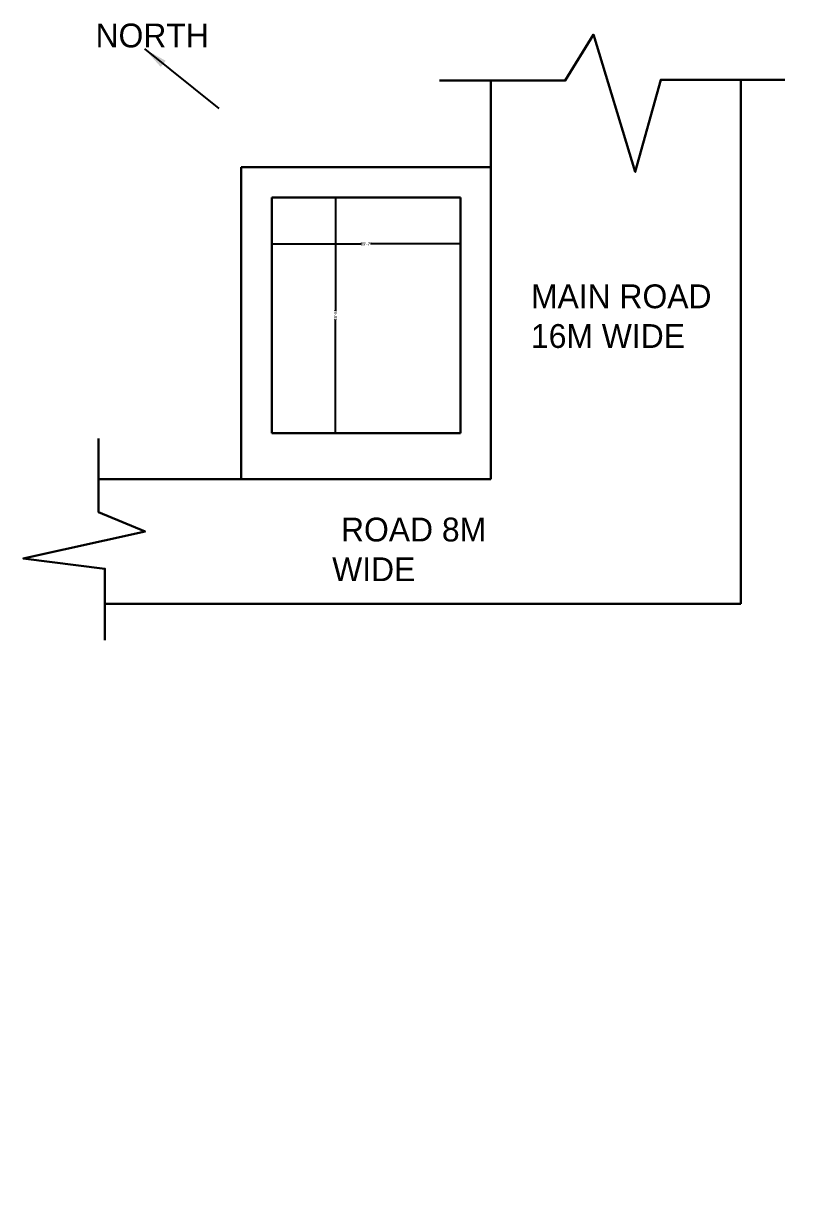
# Model space of a CAD drawing. Extents: x -454308 to 890911, y -14103 to 1343694.
# Drawn here: x 213958 to 215904, y 655751 to 658675 of the extents above; entities that cross this region are included whole.
import ezdxf

# ---------------------------------------------------------------- set-up
doc = ezdxf.new("R2010")
doc.units = 0
doc.header["$MEASUREMENT"] = 0
doc.header["$PDMODE"] = 32
doc.linetypes.add('DOT2', pattern=[3.175, 0, -3.175])
doc.styles.add('AA_03.50', font='ARIALN.TTF', dxfattribs={"height": 8})
doc.styles.get("Standard").update_dxf_attribs({"font": 'stylu.ttf', "height": 7})
doc.dimstyles.new('AA_03.50', dxfattribs={"dimtxt": 9, "dimasz": 3.25, "dimexe": 1.75, "dimexo": 3.375, "dimgap": 0.09, "dimtad": 0, "dimdec": 0, "dimzin": 3, "dimdsep": 46, "dimlunit": 4, "dimtxsty": 'AA_03.50', "dimblk": 'DOTSMALL', "dimcen": 0.09, "dimclre": 7, "dimadec": 0, "dimazin": 0, "dimtfac": 1, "dimtdec": 0, "dimtofl": 0, "dimtmove": 0, "dimatfit": 3, "dimfxl": 1, "dimtolj": 1, "dimtzin": 0, "dimlwd": -1, "dimarcsym": 0})

# ---------------------------------------------------------------- blocks, each defined once
blk = doc.blocks.new('_DotSmall')
at = {"color": 0, "linetype": 'ByBlock', "const_width": 0.5}
blk.add_lwpolyline([(-0.0625, 0, 1), (0.0625, 0, 1)], format="xyb", close=True, dxfattribs=at)
blk = doc.blocks.new('*D746')
at = {"color": 7, "linetype": 'DOT2', "lineweight": -2}
for p, q in [((214584, 658231.8), (214584, 658117.2)), ((215059, 658231.8), (215059, 658117.2))]:
    blk.add_line(p, q, dxfattribs=at)
at = {"color": 0}
for p, q in [((214584, 658118.9), (214810.1, 658118.9)), ((215059, 658118.9), (214832.9, 658118.9)), ((219968.4, 647579.3), (219998.6, 647579.3)), ((220046.4, 647579.3), (220016.2, 647579.3))]:
    blk.add_line(p, q, dxfattribs=at)
at = {"color": 7, "lineweight": -2}
for p, q in [((219968.4, 647576.5), (219968.4, 647577.6)), ((220046.4, 647576.5), (220046.4, 647577.6))]:
    blk.add_line(p, q, dxfattribs=at)
at = {"layer": 'DEFPOINTS', "color": 0, "lineweight": 30}
for p in [(214584, 658235.2), (215059, 658235.2), (214584, 658118.9), (219968.4, 647579.9), (219968.4, 647579.3), (220046.4, 647579.9)]:
    blk.add_point(p, dxfattribs=at)
at = {"color": 0, "xscale": 3.25, "yscale": 3.25, "zscale": 3.25, "rotation": 180}
for p in [(214584, 658118.9), (219968.4, 647579.3)]:
    blk.add_blockref('_DotSmall', p, dxfattribs=at)
at = {"color": 0, "xscale": 3.25, "yscale": 3.25, "zscale": 3.25}
for p in [(215059, 658118.9), (220046.4, 647579.3)]:
    blk.add_blockref('_DotSmall', p, dxfattribs=at)
at = {"color": 0, "lineweight": 30, "char_height": 8, "attachment_point": 5, "style": 'AA_03.50'}
for s, insert in [('\\A1;39\'-7"', (214821.5, 658118.9)), ('\\A1;6\'-6"', (220007.4, 647579.3))]:
    blk.add_mtext(s, dxfattribs=dict(at, insert=insert))
blk = doc.blocks.new('*D763')
at = {"color": 7, "linetype": 'DOT2', "lineweight": -2}
for p, q in [((214587.4, 658235.2), (214746.3, 658235.2)), ((214587.4, 657642.2), (214746.3, 657642.2))]:
    blk.add_line(p, q, dxfattribs=at)
at = {"color": 0}
for p, q in [((214744.5, 658235.2), (214744.5, 657950.2)), ((214744.5, 657642.2), (214744.5, 657927.2)), ((219843.8, 648076.9), (219843.8, 648021.9)), ((219843.8, 647944.9), (219843.8, 647999.8))]:
    blk.add_line(p, q, dxfattribs=at)
at = {"color": 7, "lineweight": -2}
for p, q in [((219846.1, 648076.9), (219845.5, 648076.9)), ((219846.1, 647944.9), (219845.5, 647944.9))]:
    blk.add_line(p, q, dxfattribs=at)
at = {"layer": 'DEFPOINTS', "color": 0, "lineweight": 30}
for p in [(214584, 658235.2), (214744.5, 658235.2), (214584, 657642.2), (219842.7, 648076.9), (219842.7, 647944.9), (219843.8, 647944.9)]:
    blk.add_point(p, dxfattribs=at)
at = {"color": 0, "xscale": 3.25, "yscale": 3.25, "zscale": 3.25}
for p, rotation in [((214744.5, 658235.2), 90), ((214744.5, 657642.2), 270), ((219843.8, 648076.9), 90), ((219843.8, 647944.9), 270)]:
    blk.add_blockref('_DotSmall', p, dxfattribs=dict(at, rotation=rotation))
at = {"color": 0, "lineweight": 30, "char_height": 8, "attachment_point": 5, "rotation": 90, "style": 'AA_03.50'}
for s, insert in [('\\A1;49\'-5"', (214744.5, 657938.7)), ('\\A1;11\'-0"', (219843.8, 648010.9))]:
    blk.add_mtext(s, dxfattribs=dict(at, insert=insert))

msp = doc.modelspace()

# ---------------------------------------------------------------- linework, layer by layer
at = {"lineweight": 30}
for p, q in [((215135.996, 658530.215), (215135.996, 657526.207)), ((215764.996, 658530.215), (215764.996, 657212.207)), ((214506.996, 658312.207), (215135.996, 658312.207)), ((214506.996, 658312.207), (214506.996, 657526.207)), ((214583.996, 658235.207), (215058.996, 658235.207)), ((214583.996, 658235.207), (214583.996, 657642.207)), ((215058.996, 658235.207), (215058.996, 657642.207)), ((214583.996, 657642.207), (215058.996, 657642.207)), ((214147.151, 657526.207), (215135.996, 657526.207)), ((214163.612, 657212.207), (215764.996, 657212.207))]:
    msp.add_line(p, q, dxfattribs=at)
for points in [[(215006.731, 658530.215), (215322.99, 658530.215), (215394.222, 658645.884), (215499.643, 658300.23), (215563.749, 658532.089), (215876.118, 658532.089)], [(214147.151, 657628.521), (214147.151, 657443.092), (214265.038, 657394.593), (213957.899, 657326.127), (214163.612, 657300.451), (214163.612, 657120.199)]]:
    msp.add_lwpolyline(points, dxfattribs=at)

# ---------------------------------------------------------------- texts
at = {"lineweight": 30, "char_height": 60, "attachment_point": 1}
for s, width, insert in [('NORTH', 81.54814, (214140.109, 658673.771)), ('MAIN ROAD 16M WIDE', 539.18731, (215236.857, 658016.671)), (' ROAD 8M WIDE', 539.18731, (214736.053, 657429.118))]:
    msp.add_mtext_dynamic_manual_height_columns(s, width=width, gutter_width=35, heights=[0], dxfattribs=dict(at, insert=insert))

# ---------------------------------------------------------------- dimensions: what is measured, and where the dimension line sits
at = {"lineweight": 30}
dim = msp.add_linear_dim(base=(214583.996, 658118.901), p1=(215058.996, 658235.207), p2=(214583.996, 658235.207), dimstyle='AA_03.50', override={"dimtxt": 8, "dimdec": 1, "dimtdec": 1, "dimfxl": 0.1}, dxfattribs=at)
dim.commit()
dim.dimension.update_dxf_attribs({"geometry": '*D746', "text_midpoint": (214821.496, 658118.901)})
dim = msp.add_linear_dim(base=(214744.516, 658235.207), p1=(214583.996, 657642.207), p2=(214583.996, 658235.207), angle=90, dimstyle='AA_03.50', override={"dimtxt": 8, "dimdec": 1, "dimtdec": 1, "dimfxl": 0.1}, dxfattribs=at)
dim.commit()
dim.dimension.update_dxf_attribs({"geometry": '*D763', "text_midpoint": (214744.516, 657938.707)})

# ---------------------------------------------------------------- leaders
msp.add_leader([(214263.574, 658609.826), (214450.804, 658459.75)], dimstyle='AA_03.50', override={"dimtxt": 8, "dimasz": 60, "dimgap": 0.09, "dimtad": 0, "dimdec": 1, "dimtdec": 1, "dimfxl": 0.1}, dxfattribs=at)

doc.saveas('drawing.dxf')
